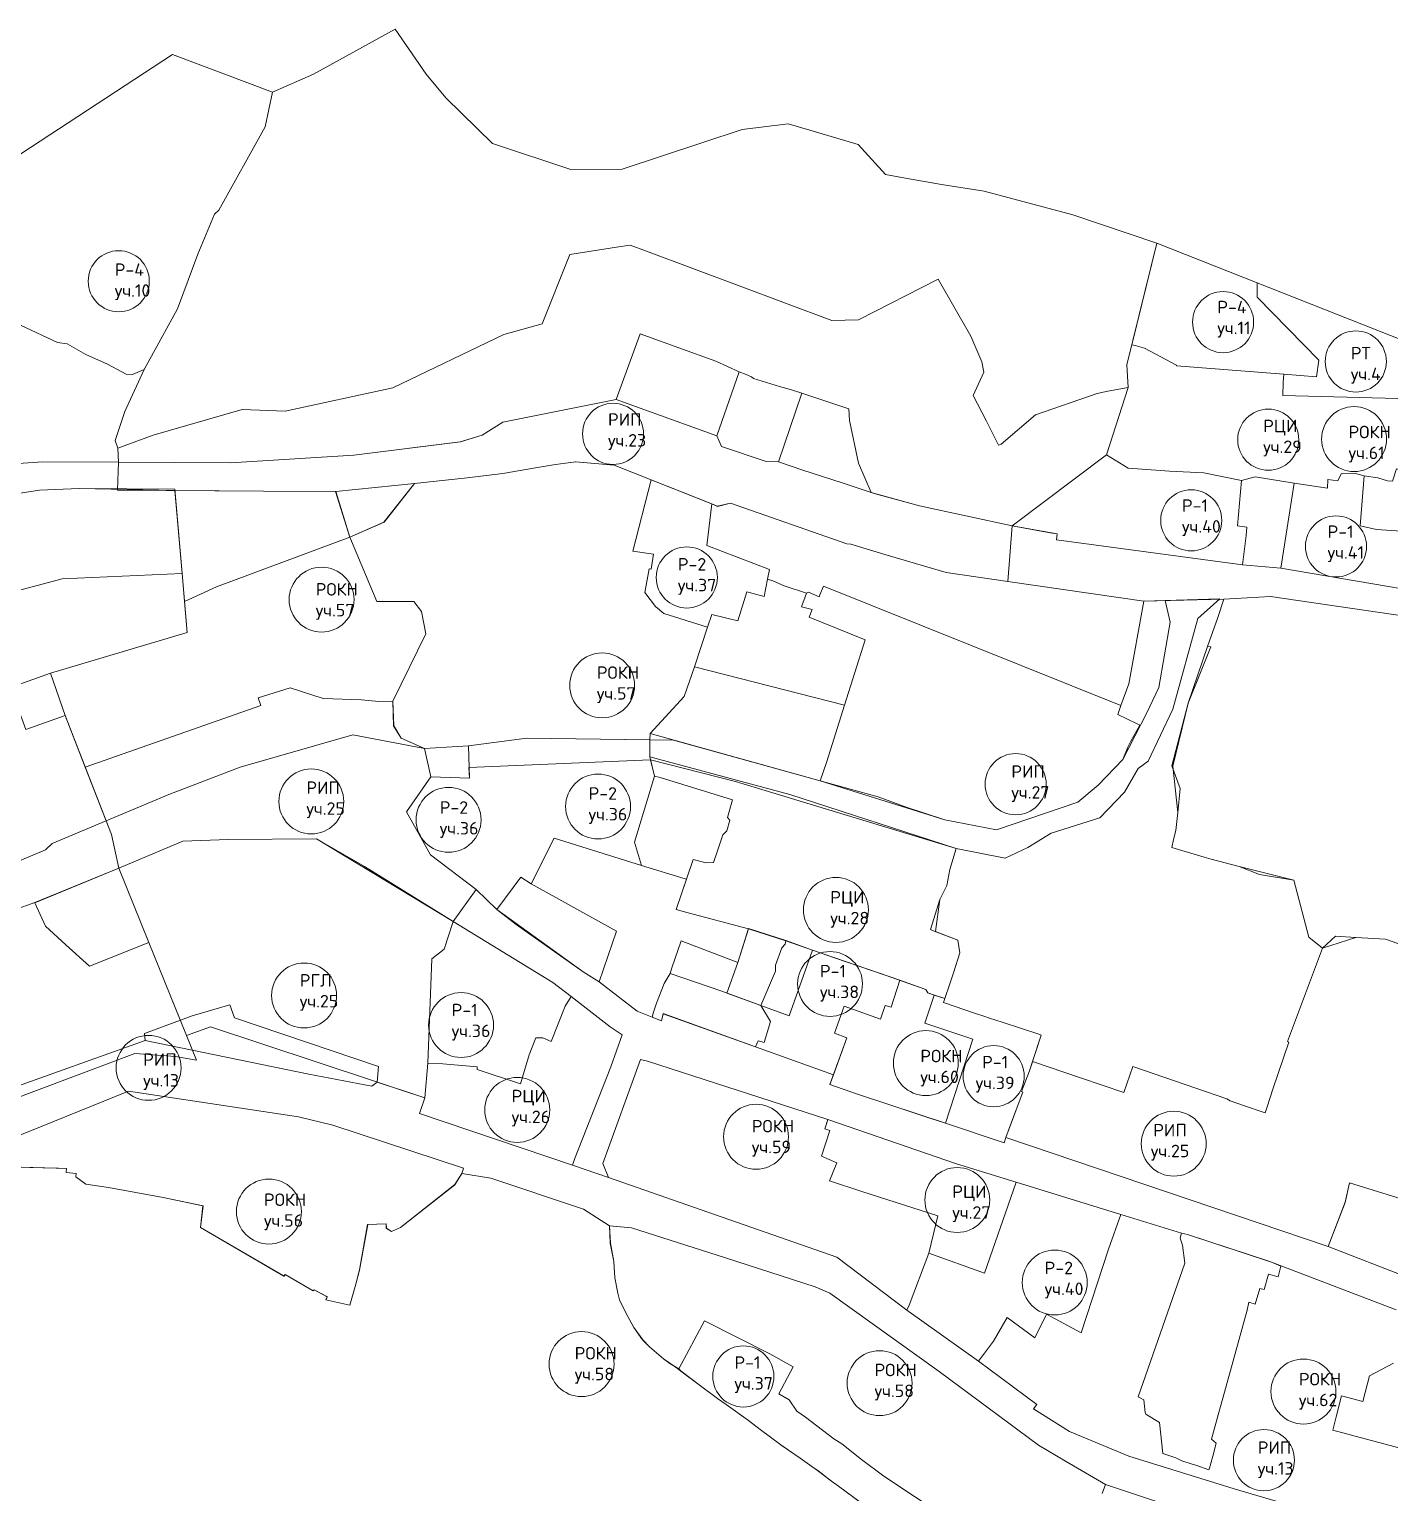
# Model space of a CAD drawing. Extents: x 1391407 to 1399948, y 354865 to 361044.
# Drawn here: x 1396569 to 1397282, y 359504 to 360270 of the extents above; entities that cross this region are included whole.
import ezdxf

# ---------------------------------------------------------------- set-up
doc = ezdxf.new("R2010")
doc.units = 0
doc.header["$MEASUREMENT"] = 0
doc.layers.add('Контура исторический центр для сайта', color=7, linetype='Continuous')
doc.styles.get("Standard").update_dxf_attribs({"font": 'simplex.shx'})

msp = doc.modelspace()

# ---------------------------------------------------------------- linework, layer by layer
at = {"layer": 'Контура исторический центр для сайта', "color": 55, "lineweight": 20, "true_color": 0xa5a552}
for points in [[(1397144.74, 360082.6), (1397143.97, 360094.35), (1397159.77, 360158.09), (1397115.84, 360172.95), (1397069.31, 360185.29), (1397047.06, 360188.91), (1397028.2, 360192.18), (1397017.71, 360194.1), (1397003.39, 360209.85), (1396978.05, 360217.36), (1396966.66, 360220.62), (1396942.57, 360217.68), (1396879.71, 360196.94), (1396852.91, 360196.74), (1396811.72, 360210.27), (1396787.4, 360234.16), (1396777.11, 360246.68), (1396760.78, 360270.13), (1396718.01, 360246.59), (1396696.61, 360237.22), (1396692.65, 360219.02), (1396668.51, 360175.37), (1396666.11, 360173.37), (1396657.41, 360152.28), (1396646.72, 360123.79), (1396629.35, 360092.03), (1396619.3, 360070.01), (1396614.15, 360054.76), (1396615.57, 360050.84), (1396633.97, 360057.51), (1396680.61, 360070.97), (1396703.2, 360070.21), (1396759.61, 360082.41), (1396817.71, 360110.29), (1396837.74, 360115.9), (1396852.3, 360152.11), (1396876.74, 360156.04), (1396883.93, 360156.99), (1396892.42, 360153.98), (1396989.57, 360117.56), (1397003.53, 360118.04), (1397045.29, 360139.27), (1397062.37, 360109.38), (1397068.1, 360096.04), (1397069.17, 360090.5), (1397063.59, 360078.36), (1397070.48, 360064.99), (1397076.88, 360052.33), (1397078.26, 360052.89), (1397096.2, 360068.18), (1397128.46, 360079.34), (1397134.03, 360080.58), (1397144.74, 360082.6)], [(1397083.99, 360010.17), (1397133.41, 360047.35), (1397144.74, 360082.6), (1397134.03, 360080.58), (1397128.46, 360079.34), (1397096.2, 360068.18), (1397078.26, 360052.89), (1397076.88, 360052.33), (1397070.48, 360064.99), (1397063.59, 360078.36), (1397069.17, 360090.5), (1397068.1, 360096.04), (1397062.37, 360109.38), (1397045.29, 360139.27), (1397003.53, 360118.04), (1396989.57, 360117.56), (1396892.42, 360153.98), (1396883.93, 360156.99), (1396876.74, 360156.04), (1396852.3, 360152.11), (1396837.74, 360115.9), (1396817.71, 360110.29), (1396759.61, 360082.41), (1396703.2, 360070.21), (1396680.61, 360070.97), (1396633.97, 360057.51), (1396615.57, 360050.84), (1396615.96, 360043.38), (1396674.62, 360043.14), (1396739.22, 360047.07), (1396794.81, 360054.13), (1396806.43, 360057.56), (1396817.18, 360064.4), (1396876.55, 360076.17), (1396889.06, 360110.7), (1396909.39, 360103.23), (1396928.78, 360096.37), (1396941.06, 360090.73), (1396944.63, 360089.4), (1396947.44, 360088.05), (1396948.56, 360087.26), (1396962.19, 360083.11), (1396968.35, 360081.24), (1396973.76, 360079.52), (1396998.36, 360071.43), (1396998.83, 360065.33), (1397003.58, 360042.84), (1397010.22, 360027.61), (1397013.65, 360026.5), (1397035.54, 360020.5), (1397083.99, 360010.17)], [(1396929.25, 360057.3), (1396941.06, 360090.73), (1396928.78, 360096.37), (1396909.39, 360103.23), (1396889.06, 360110.7), (1396876.55, 360076.17), (1396929.25, 360057.3)], [(1397010.22, 360027.61), (1397003.58, 360042.84), (1396998.83, 360065.33), (1396998.36, 360071.43), (1396973.76, 360079.52), (1396961.6, 360043.68), (1396974.41, 360039.21), (1396994.89, 360032.57), (1397010.22, 360027.61)], [(1396501.11, 359946.37), (1396493, 359974.85), (1396483.69, 360005.58), (1396505.54, 360013.08), (1396533.21, 360021.36), (1396552.84, 360025.48), (1396574.54, 360028.7), (1396595.21, 360029.63), (1396645.38, 360029.27), (1396649.26, 359985.14), (1396586.39, 359982.41), (1396555.67, 359974.16), (1396528.89, 359957.55), (1396506.03, 359949.42), (1396501.11, 359946.37)], [(1396649.26, 359985.14), (1396650.52, 359970.43), (1396667.28, 359978.18), (1396737.05, 360004.21), (1396729.7, 360028.13), (1396691.84, 360028.21), (1396645.44, 360028.59), (1396649.26, 359985.14)], [(1397081.67, 359981.01), (1397152.95, 359970.72), (1397145.09, 359927.35), (1397140.97, 359915.94), (1396985.18, 359978.54), (1396983.28, 359973.92), (1396982.9, 359972.98), (1396977.33, 359975.32), (1396976.31, 359974.93), (1396964.65, 359978.63), (1396958.64, 359981.22), (1396955.9, 359982.24), (1396956.84, 359987.18), (1396923.99, 359999.86), (1396926.7, 360021.59), (1396927.91, 360021.1), (1396929.69, 360020.31), (1396936.45, 360021.9), (1396997.46, 360000.61), (1396999.46, 360000.51), (1397017.34, 359995.06), (1397049.49, 359985.69), (1397081.67, 359981.01)], [(1396690.49, 359915.94), (1396688.97, 359920), (1396705.83, 359925.22), (1396723.04, 359919.62), (1396743.12, 359918.94), (1396752.25, 359918.19), (1396759.67, 359918.31), (1396776.85, 359953.62), (1396774.68, 359965.29), (1396770.67, 359970.44), (1396751.18, 359970.41), (1396737.05, 360004.21), (1396667.28, 359978.18), (1396650.52, 359970.43), (1396651.9, 359954.33), (1396580.33, 359932.91), (1396587.92, 359910.71), (1396598.49, 359883.69), (1396690.49, 359915.94)], [(1396917.64, 359936.24), (1396996.1, 359916.13), (1397006.92, 359950.36), (1396977.74, 359962.27), (1396979.25, 359966.25), (1396973.72, 359967.76), (1396976.31, 359974.93), (1396964.65, 359978.63), (1396958.64, 359981.22), (1396955.9, 359982.24), (1396954.17, 359973.08), (1396945.02, 359975.59), (1396940.29, 359960.3), (1396926.69, 359963.69), (1396924.48, 359957.01), (1396917.64, 359936.24)], [(1397150.79, 359905.8), (1397149.47, 359906.48), (1397139.28, 359911.29), (1397140.97, 359915.94), (1396985.18, 359978.54), (1396983.28, 359973.92), (1396982.9, 359972.98), (1396977.33, 359975.32), (1396976.31, 359974.93), (1396973.72, 359967.76), (1396979.25, 359966.25), (1396977.74, 359962.27), (1397006.92, 359950.36), (1396996.1, 359916.13), (1396986.87, 359886.73), (1396983.49, 359876.55), (1397013.76, 359868.12), (1397028.39, 359862.85), (1397048.81, 359856.23), (1397075.76, 359850.86), (1397118.45, 359865.42), (1397129.11, 359874.35), (1397141.94, 359887.73), (1397144.57, 359894.18), (1397146.21, 359897.26), (1397150.79, 359905.8)], [(1397303.89, 359785.17), (1397279.56, 359793.65), (1397263.98, 359794.5), (1397246.53, 359788.95), (1397239.32, 359794.78), (1397231.57, 359824.55), (1397202.86, 359831.74), (1397188.19, 359835.61), (1397184.56, 359836.53), (1397167.61, 359841.61), (1397168.54, 359845.8), (1397169.79, 359850.54), (1397170.76, 359860.01), (1397168.13, 359884.26), (1397176.19, 359917.18), (1397186.23, 359946.99), (1397191.65, 359962.15), (1397194.81, 359971.74)], [(1397194.81, 359971.74), (1397219.34, 359973.17), (1397289.73, 359962.74)], [(1396567.3, 359903.4), (1396559.3, 359925.45), (1396580.33, 359932.91), (1396587.92, 359910.71), (1396567.3, 359903.4)], [(1396983.49, 359876.55), (1396986.87, 359886.73), (1396996.1, 359916.13), (1396917.64, 359936.24), (1396912.15, 359920.7), (1396894.36, 359901.36), (1396983.49, 359876.55)], [(1397048.79, 359762.55), (1397042.32, 359764.69), (1397041.44, 359765.04), (1397039.86, 359765.58), (1397038.78, 359767.36), (1397017.39, 359774.85), (1396990.89, 359783.88), (1396965.44, 359792.87), (1396945.82, 359799.16), (1396914.34, 359807.45), (1396907.98, 359809.12), (1396916.87, 359835.33), (1396923.73, 359833.69), (1396927.63, 359833.79), (1396929.61, 359839.89), (1396930.67, 359843.12), (1396932.36, 359848.23), (1396934.51, 359850.33), (1396936.15, 359855.89), (1396934.9, 359857.45), (1396937.57, 359866.69), (1396899.54, 359878.26), (1396896.57, 359879.01), (1396894.16, 359889.19), (1396967.6, 359869.33), (1397054.62, 359841.12), (1397051.32, 359830.07), (1397049.84, 359821.85), (1397046.11, 359814.49), (1397043.84, 359797.59), (1397055.58, 359793.17), (1397056.58, 359786.54), (1397053.26, 359776.06), (1397051.39, 359770.2), (1397048.79, 359762.55)], [(1396896.57, 359879), (1396899.54, 359878.26), (1396937.58, 359866.69), (1396934.9, 359857.45), (1396936.15, 359855.89), (1396934.51, 359850.33), (1396932.36, 359848.23), (1396930.67, 359843.12), (1396929.62, 359839.88), (1396927.63, 359833.79), (1396923.73, 359833.69), (1396916.87, 359835.33), (1396913.36, 359825), (1396912.68, 359825.2), (1396889.78, 359832.31), (1396886.09, 359844.45), (1396896.57, 359879)], [(1396776.39, 359710.59), (1396777.88, 359728.65), (1396780.05, 359783.41), (1396786.41, 359788.4), (1396791.26, 359802.98), (1396764.48, 359819.55), (1396744.79, 359831.74), (1396719.68, 359846.21), (1396673.35, 359845.92), (1396649.52, 359845.06), (1396616.15, 359830.81), (1396631.85, 359791.98), (1396651.6, 359743.15), (1396664.15, 359747.82), (1396776.39, 359710.59)], [(1396600.69, 359779.58), (1396588.29, 359790.67), (1396577.71, 359800.52), (1396572.14, 359812.76), (1396616.15, 359830.81), (1396631.85, 359791.99), (1396600.69, 359779.58)], [(1396826.72, 359826.11), (1396832.05, 359822.71), (1396876.8, 359797.93), (1396867.7, 359771.29), (1396859.27, 359776.63), (1396824.19, 359801.34), (1396814.01, 359809.12), (1396826.72, 359826.11)], [(1396910.66, 359792.75), (1396940.3, 359781.36), (1396945.82, 359799.16), (1396965.44, 359792.87), (1396965.02, 359791.01), (1396963.38, 359789.06), (1396959.98, 359780.06), (1396959.98, 359776.91), (1396952.41, 359758.99), (1396931.93, 359766.38), (1396904.89, 359775.73), (1396905.7, 359778.6), (1396910.66, 359792.75)], [(1397303.89, 359785.17), (1397279.56, 359793.63), (1397263.98, 359794.5), (1397253.43, 359795.21), (1397246.53, 359788.95), (1397228.22, 359740.04), (1397228.87, 359739.8), (1397220.55, 359715.12), (1397219.09, 359710.77), (1397217.44, 359705.28), (1397216.59, 359702.78), (1397205.25, 359706.63), (1397198.1, 359709.07), (1397196.41, 359710.14), (1397190.79, 359711.94), (1397147.13, 359727.07), (1397142.42, 359713.33), (1397119.87, 359721.05), (1397094.65, 359729.68)], [(1396904.89, 359775.73), (1396931.93, 359766.38), (1396952.41, 359758.99), (1396957.36, 359750.55), (1396954.01, 359739.47), (1396951, 359740.44), (1396949.6, 359737.3), (1396901.12, 359754.65), (1396900.35, 359750.93), (1396895.49, 359752.79), (1396896.2, 359755.44), (1396897.74, 359760.15), (1396901.64, 359770.37), (1396904.89, 359775.73)], [(1397094.65, 359729.68), (1397093.07, 359724.72), (1397088.9, 359713.81), (1397089.63, 359713.53), (1397083.16, 359696.48), (1397080.59, 359689.85), (1397249.46, 359632.68), (1397254.19, 359644.95), (1397258.39, 359655.85), (1397260.7, 359666.03), (1397300.15, 359653.92)]]:
    msp.add_lwpolyline(points, dxfattribs=at)
at = {"layer": 'Контура исторический центр для сайта', "color": 234, "lineweight": 20, "true_color": 0xa50052}
for points in [[(1396509.59, 360172.83), (1396515.33, 360162.17), (1396519.24, 360153.86), (1396537.41, 360118.69), (1396564.55, 360115.21), (1396583.86, 360106.17), (1396589.09, 360105.44), (1396598.73, 360099.86), (1396610.1, 360094.72), (1396620, 360089.44), (1396623.26, 360089.39), (1396629.35, 360092.03), (1396646.72, 360123.79), (1396657.41, 360152.28), (1396666.11, 360173.37), (1396668.51, 360175.37), (1396692.65, 360219.02), (1396696.61, 360237.22), (1396644.13, 360256.94), (1396544.84, 360191.98), (1396509.59, 360172.83)], [(1397146.6, 360104.95), (1397148.37, 360104.52), (1397153.3, 360103.2), (1397170.13, 360094.31), (1397170.13, 360093.9), (1397226.23, 360089.47), (1397243.34, 360088.1), (1397244.62, 360096.83), (1397212.37, 360129.81), (1397212.34, 360137.34), (1397159.77, 360158.09), (1397146.6, 360104.95)], [(1396558.3, 360042.44), (1396576.21, 360043.56), (1396615.96, 360043.38), (1396615.57, 360050.84), (1396614.15, 360054.76), (1396619.3, 360070.01), (1396629.35, 360092.03), (1396623.26, 360089.39), (1396620, 360089.44), (1396610.1, 360094.72), (1396598.73, 360099.86), (1396589.09, 360105.44), (1396583.86, 360106.17), (1396564.55, 360115.21)]]:
    msp.add_lwpolyline(points, dxfattribs=at)
at = {"layer": 'Контура исторический центр для сайта', "color": 8, "lineweight": 20, "true_color": 0x808080}
msp.add_lwpolyline([(1397212.37, 360129.81), (1397244.62, 360096.83), (1397243.34, 360088.1), (1397226.23, 360089.47), (1397226, 360085.08), (1397225.81, 360078.37), (1397306, 360076.33), (1397323.43, 360070.59), (1397345.68, 360062.42), (1397352.95, 360060.02), (1397359.37, 360052.82), (1397362.66, 360046.71), (1397362.72, 360045.72), (1397365.32, 360044.66), (1397377.61, 360040.29), (1397487.59, 359995.65), (1397482.97, 359975.89), (1397570.18, 359993.44), (1397487.72, 360027.77), (1397366.1, 360076.69), (1397212.34, 360137.34), (1397212.37, 360129.81)], dxfattribs=at)
at = {"layer": 'Контура исторический центр для сайта', "color": 140, "lineweight": 20, "true_color": 0x00bfff}
for points in [[(1397306, 360076.33), (1397225.81, 360078.37), (1397226, 360085.08), (1397226.23, 360089.47), (1397170.13, 360093.9), (1397170.13, 360094.31), (1397153.3, 360103.2), (1397148.37, 360104.52), (1397146.6, 360104.95), (1397143.97, 360094.35), (1397144.74, 360082.6), (1397133.41, 360047.35), (1397144.73, 360040.25), (1397166.44, 360038.67), (1397184.34, 360037.87), (1397204.03, 360033.85), (1397211.19, 360035.71), (1397231.78, 360032.48), (1397249.15, 360029.76), (1397249.29, 360034.4), (1397254.59, 360033.73), (1397256.27, 360037.35), (1397263.88, 360037.49), (1397268.38, 360036.26), (1397275.6, 360035.3), (1397280.53, 360033.65), (1397283.21, 360033.54)], [(1396894.89, 360034.23), (1396885.37, 359996.88), (1396896.21, 359995.19), (1396894.92, 359987.33), (1396893.84, 359987.53), (1396891.52, 359975.25), (1396897.11, 359967.8), (1396901.59, 359964.25), (1396924.48, 359957.01), (1396926.69, 359963.7), (1396940.29, 359960.31), (1396945.02, 359975.6), (1396954.17, 359973.09), (1396955.9, 359982.24), (1396956.84, 359987.19), (1396923.99, 359999.87), (1396926.7, 360021.59), (1396894.89, 360034.23)], [(1396814.01, 359809.13), (1396826.72, 359826.12), (1396832.05, 359822.72), (1396844.16, 359846.51), (1396889.78, 359832.32), (1396886.09, 359844.46), (1396896.57, 359879.01), (1396894.54, 359887.6), (1396799.48, 359883.57), (1396799.72, 359877.93), (1396779.57, 359878.66), (1396766.69, 359860.38), (1396779.24, 359837.78), (1396803.32, 359819.6), (1396814.01, 359809.13)], [(1397066.43, 359572.67), (1397074.14, 359583.12), (1397081.42, 359595.53), (1397095.95, 359584.85), (1397101.93, 359597.28), (1397120.14, 359587.59), (1397134.42, 359631.36), (1397140.95, 359649.51), (1397086.11, 359666.45), (1397069.57, 359618.81), (1397040.26, 359629.2), (1397029.99, 359602.01), (1397028.77, 359599.46), (1397066.43, 359572.67)], [(1397283.7, 359571.67), (1397271.15, 359564.96), (1397267.68, 359551.62), (1397256.42, 359554.59), (1397253.74, 359543.6), (1397251.95, 359536.47), (1397347.79, 359510.88), (1397344.82, 359499.57)]]:
    msp.add_lwpolyline(points, dxfattribs=at)
at = {"layer": 'Контура исторический центр для сайта', "color": 7, "lineweight": 20}
for points in [[(1397081.67, 359981.01), (1397083.99, 360010.17), (1397035.54, 360020.5), (1397013.65, 360026.5), (1397010.22, 360027.61), (1396994.89, 360032.57), (1396974.41, 360039.21), (1396961.6, 360043.68), (1396973.76, 360079.52), (1396968.35, 360081.24), (1396962.19, 360083.11), (1396948.56, 360087.26), (1396947.44, 360088.05), (1396944.63, 360089.4), (1396941.06, 360090.73), (1396929.25, 360057.3), (1396876.55, 360076.17), (1396817.18, 360064.4), (1396806.43, 360057.56), (1396795, 360054.16), (1396739.22, 360047.07), (1396674.62, 360043.14), (1396615.96, 360043.38), (1396615.29, 360028.84), (1396691.84, 360028.22), (1396729.7, 360028.14), (1396770.97, 360032.29), (1396798.59, 360035.21), (1396817.15, 360037.52), (1396834.35, 360040.51), (1396844.73, 360042.19), (1396855.26, 360043.61), (1396875.49, 360041.95), (1396927.91, 360021.1), (1396929.69, 360020.32), (1396936.45, 360021.91), (1396997.46, 360000.62), (1396999.46, 360000.52), (1397017.34, 359995.07), (1397049.49, 359985.7), (1397081.67, 359981.01)], [(1397081.67, 359981.01), (1397083.99, 360010.17), (1397035.54, 360020.5), (1397013.65, 360026.5), (1397010.22, 360027.61), (1396994.89, 360032.57), (1396974.41, 360039.21), (1396961.6, 360043.68), (1396973.76, 360079.52), (1396968.35, 360081.24), (1396962.19, 360083.11), (1396948.56, 360087.26), (1396947.44, 360088.05), (1396944.63, 360089.4), (1396941.06, 360090.73), (1396929.25, 360057.3), (1396876.55, 360076.17), (1396817.18, 360064.4), (1396806.43, 360057.56), (1396795, 360054.16), (1396739.22, 360047.07), (1396674.62, 360043.14), (1396615.96, 360043.38), (1396615.29, 360028.84), (1396691.84, 360028.22), (1396729.7, 360028.14), (1396770.97, 360032.29), (1396798.59, 360035.21), (1396817.15, 360037.52), (1396834.35, 360040.51), (1396844.73, 360042.19), (1396855.26, 360043.61), (1396875.49, 360041.95), (1396927.91, 360021.1), (1396929.69, 360020.32), (1396936.45, 360021.91), (1396997.46, 360000.62), (1396999.46, 360000.52), (1397017.34, 359995.07), (1397049.49, 359985.7), (1397081.67, 359981.01)], [(1396555.67, 359974.16), (1396586.39, 359982.41), (1396649.26, 359985.14), (1396651.9, 359954.33), (1396580.33, 359932.91), (1396559.3, 359925.45)], [(1397147.13, 359727.07), (1397142.42, 359713.33), (1397119.87, 359721.05), (1397094.65, 359729.68), (1397099.19, 359743.34), (1397097.89, 359743.86), (1397078.68, 359750.27), (1397072.09, 359752.3), (1397069.17, 359753.29), (1397064.83, 359754.7), (1397048.07, 359760.44), (1397048.79, 359762.55), (1397051.39, 359770.2), (1397053.26, 359776.06), (1397056.58, 359786.54), (1397055.58, 359793.17), (1397042.35, 359798.27), (1397041.2, 359798.64), (1397046.11, 359814.49), (1397049.84, 359821.85), (1397051.32, 359830.07), (1397054.62, 359841.12), (1396967.6, 359869.33), (1396894.16, 359889.19), (1396894.26, 359898.12), (1396894.31, 359901.35), (1396983.49, 359876.55), (1397013.76, 359868.12), (1397028.39, 359862.85), (1397048.81, 359856.23), (1397075.76, 359850.86), (1397118.45, 359865.42), (1397129.11, 359874.35), (1397141.94, 359887.73), (1397144.57, 359894.18), (1397146.21, 359897.26), (1397150.79, 359905.8), (1397149.47, 359906.48), (1397139.28, 359911.29), (1397140.97, 359915.94), (1397145.09, 359927.35), (1397152.95, 359970.72), (1397194.81, 359971.74), (1397191.65, 359962.15), (1397186.23, 359946.99), (1397188.05, 359946.73), (1397176.19, 359917.18), (1397167.57, 359884.42), (1397172.06, 359872.51), (1397170.77, 359860.01), (1397169.79, 359850.54), (1397168.54, 359845.8), (1397167.61, 359841.61), (1397184.56, 359836.53), (1397188.19, 359835.61), (1397202.86, 359831.74), (1397213.46, 359827.56), (1397231.57, 359824.55), (1397239.32, 359794.78), (1397246.53, 359788.95), (1397228.22, 359740.04), (1397228.87, 359739.8), (1397220.55, 359715.12), (1397219.09, 359710.77), (1397217.44, 359705.28), (1397216.59, 359702.78), (1397205.25, 359706.63), (1397198.1, 359709.06), (1397196.41, 359710.14), (1397190.79, 359711.94), (1397147.13, 359727.07)], [(1396598.49, 359883.69), (1396690.49, 359915.94), (1396688.97, 359920), (1396705.83, 359925.22), (1396723.04, 359919.62), (1396743.12, 359918.94), (1396752.25, 359918.19), (1396759.67, 359918.31), (1396759.99, 359905.33), (1396764.01, 359898.95), (1396776.26, 359893.55), (1396799.19, 359894.94), (1396799.72, 359877.93), (1396779.57, 359878.65), (1396766.69, 359860.38), (1396779.24, 359837.78), (1396803.32, 359819.6), (1396791.26, 359802.98), (1396764.48, 359819.55), (1396744.79, 359831.74), (1396719.68, 359846.21), (1396673.35, 359845.92), (1396649.52, 359845.06), (1396616.15, 359830.81), (1396612.26, 359848.48), (1396598.49, 359883.69)], [(1396598.49, 359883.69), (1396690.49, 359915.94), (1396688.97, 359920), (1396705.83, 359925.22), (1396723.04, 359919.62), (1396743.12, 359918.94), (1396752.25, 359918.19), (1396759.67, 359918.31), (1396759.99, 359905.33), (1396764.01, 359898.95), (1396776.26, 359893.55), (1396799.19, 359894.94), (1396799.72, 359877.93), (1396779.57, 359878.65), (1396766.69, 359860.38), (1396779.24, 359837.78), (1396803.32, 359819.6), (1396791.26, 359802.98), (1396764.48, 359819.55), (1396744.79, 359831.74), (1396719.68, 359846.21), (1396673.35, 359845.92), (1396649.52, 359845.06), (1396616.15, 359830.81), (1396612.26, 359848.48), (1396598.49, 359883.69)], [(1396567.3, 359903.4), (1396587.92, 359910.71), (1396612.27, 359848.5), (1396616.15, 359830.81), (1396572.14, 359812.76), (1396577.71, 359800.52), (1396588.29, 359790.67), (1396600.69, 359779.58), (1396631.85, 359791.99), (1396656.81, 359730.25), (1396645.72, 359732.21), (1396624.46, 359733.79), (1396558.03, 359708.91)], [(1396844.16, 359846.5), (1396889.78, 359832.31), (1396912.68, 359825.2), (1396913.36, 359825), (1396907.98, 359809.12), (1396914.34, 359807.45), (1396945.82, 359799.16), (1396940.3, 359781.36), (1396910.66, 359792.75), (1396905.7, 359778.6), (1396904.89, 359775.73), (1396901.64, 359770.37), (1396897.74, 359760.15), (1396896.2, 359755.44), (1396895.49, 359752.79), (1396887.55, 359755.96), (1396867.7, 359771.29), (1396876.8, 359797.93), (1396832.05, 359822.71), (1396844.16, 359846.5)], [(1397050.72, 359464.67), (1396992.96, 359507.23), (1396989.41, 359509.84), (1396982.1, 359515.47), (1396979.08, 359517.58), (1396972.97, 359521.83), (1396966.81, 359526.14), (1396963.77, 359528.25), (1396962.82, 359528.93), (1396952, 359536.93), (1396945.93, 359541.57), (1396934.19, 359549.97), (1396929.66, 359553.21), (1396920.09, 359560.36), (1396910.52, 359567.5), (1396908.66, 359568.8), (1396904.74, 359571.55), (1396901.43, 359573.86), (1396893.97, 359580.21), (1396890.45, 359583.9), (1396885.81, 359590.33), (1396881.62, 359597.92), (1396878.34, 359604.87), (1396877.5, 359608.28), (1396875.82, 359616.3), (1396875.36, 359624.87), (1396873.51, 359634.5), (1396873.01, 359643.53), (1396859.51, 359652.33), (1396810.95, 359668.53), (1396795.7, 359670.95), (1396792.12, 359665.11), (1396763.58, 359642.61), (1396758.88, 359640.56), (1396756.17, 359642.33), (1396756.09, 359644.57), (1396746.39, 359644.19), (1396742.16, 359620.43), (1396740.13, 359613), (1396737.08, 359602.02), (1396724.43, 359604.73), (1396725.28, 359606.41), (1396718.33, 359610.09), (1396717.87, 359609.46), (1396703.17, 359618.05), (1396702.57, 359617.27), (1396658.78, 359642.73), (1396660.14, 359654.06), (1396639.38, 359658.36), (1396610.65, 359663.6), (1396598.73, 359665.34), (1396593.61, 359669.18), (1396593.73, 359670.89), (1396588.41, 359671.46), (1396588.68, 359673.61), (1396584.54, 359673.74), (1396583.2, 359673.78), (1396565.34, 359674.32)], [(1397050.72, 359464.67), (1396992.96, 359507.23), (1396989.41, 359509.84), (1396982.1, 359515.47), (1396979.08, 359517.58), (1396972.97, 359521.83), (1396966.81, 359526.14), (1396963.77, 359528.25), (1396962.82, 359528.93), (1396952, 359536.93), (1396945.93, 359541.57), (1396934.19, 359549.97), (1396929.66, 359553.21), (1396920.09, 359560.36), (1396910.52, 359567.5), (1396908.66, 359568.8), (1396904.74, 359571.55), (1396901.43, 359573.86), (1396893.97, 359580.21), (1396890.45, 359583.9), (1396885.81, 359590.33), (1396881.62, 359597.92), (1396878.34, 359604.87), (1396877.5, 359608.28), (1396875.82, 359616.3), (1396875.36, 359624.87), (1396873.51, 359634.5), (1396873.01, 359643.53), (1396859.51, 359652.33), (1396810.95, 359668.53), (1396795.7, 359670.95), (1396792.12, 359665.11), (1396763.58, 359642.61), (1396758.88, 359640.56), (1396756.17, 359642.33), (1396756.09, 359644.57), (1396746.39, 359644.19), (1396742.16, 359620.43), (1396740.13, 359613), (1396737.08, 359602.02), (1396724.43, 359604.73), (1396725.28, 359606.41), (1396718.33, 359610.09), (1396717.87, 359609.46), (1396703.17, 359618.05), (1396702.57, 359617.27), (1396658.78, 359642.73), (1396660.14, 359654.06), (1396639.38, 359658.36), (1396610.65, 359663.6), (1396598.73, 359665.34), (1396593.61, 359669.18), (1396593.73, 359670.89), (1396588.41, 359671.46), (1396588.68, 359673.61), (1396584.54, 359673.74), (1396583.2, 359673.78), (1396565.34, 359674.32)], [(1397172.75, 359639.67), (1397175.88, 359638.95), (1397219.88, 359624.54), (1397224.76, 359622.41), (1397223.33, 359616.78), (1397218.2, 359618.22), (1397215.91, 359610.14), (1397213.71, 359610.69), (1397211.36, 359602.59), (1397208.03, 359603.51), (1397207.02, 359599.34), (1397197.5, 359564.65), (1397193.51, 359550.21), (1397191.95, 359544.61), (1397188.48, 359531.81), (1397190.76, 359529.72), (1397189.03, 359523), (1397187.27, 359516.64), (1397187.04, 359515.86), (1397180.26, 359518.21), (1397178.33, 359518.75), (1397172.86, 359520.47), (1397169.67, 359522.02), (1397162.86, 359524.37), (1397161.12, 359540.55), (1397154.59, 359544.52), (1397154.02, 359544.88), (1397153.59, 359545.84), (1397152.96, 359552.39), (1397149.93, 359553.98), (1397174.47, 359623.99), (1397173.19, 359633.38), (1397172.01, 359637.12), (1397172.36, 359638.6), (1397172.75, 359639.67)], [(1397188.39, 359489.59), (1397132.8, 359508.18), (1397132.31, 359506.76), (1397131.13, 359503.36)], [(1397188.39, 359489.59), (1397132.8, 359508.18), (1397132.31, 359506.76), (1397131.13, 359503.36)]]:
    msp.add_lwpolyline(points, dxfattribs=at)
at = {"layer": 'Контура исторический центр для сайта', "color": 37, "lineweight": 20, "true_color": 0x7f5f3f}
for points in [[(1397343.57, 359967.77), (1397224.75, 359987.98), (1397204.59, 359989.66), (1397107.29, 360002.69), (1397107.65, 360005.85), (1397083.99, 360010.17), (1397035.54, 360020.5), (1397010.22, 360027.61), (1396994.89, 360032.57), (1396974.41, 360039.21), (1396961.6, 360043.68), (1396955.06, 360043.78), (1396931.74, 360051.69), (1396929.25, 360057.3), (1396876.55, 360076.17), (1396817.18, 360064.4), (1396806.43, 360057.56), (1396795, 360054.16), (1396739.22, 360047.07), (1396674.62, 360043.14), (1396615.96, 360043.38), (1396576.21, 360043.56), (1396558.3, 360042.44)], [(1396552.84, 360025.48), (1396574.54, 360028.7), (1396595.21, 360029.63), (1396645.44, 360028.59), (1396691.84, 360028.22), (1396729.62, 360028.14), (1396737.05, 360004.22), (1396755.05, 360012.07), (1396770.96, 360032.29), (1396798.59, 360035.21), (1396817.15, 360037.52), (1396834.35, 360040.51), (1396844.73, 360042.19), (1396855.26, 360043.61), (1396875.49, 360041.95), (1396894.89, 360034.23), (1396926.7, 360021.59), (1396927.91, 360021.1), (1396929.69, 360020.32), (1396936.45, 360021.91), (1396997.46, 360000.62), (1396999.46, 360000.52), (1397017.34, 359995.07), (1397049.49, 359985.7), (1397081.67, 359981.01), (1397152.95, 359970.72), (1397164.06, 359970.99), (1397194.81, 359971.74), (1397219.34, 359973.18), (1397289.73, 359962.74)], [(1396779.57, 359878.66), (1396799.72, 359877.93), (1396799.48, 359883.57), (1396894.54, 359887.6), (1396939, 359876.2), (1397054.62, 359841.13), (1397080.38, 359836.01), (1397092.14, 359841.75), (1397104.35, 359849.22), (1397129.96, 359857.19), (1397142.83, 359870.72), (1397150, 359883.07), (1397155.15, 359886.91), (1397168.11, 359914.14), (1397181.3, 359961.57), (1397192.74, 359971.88), (1397164.06, 359970.99), (1397166.72, 359959.73), (1397160.8, 359925.44), (1397154.45, 359912.1), (1397141.94, 359887.74), (1397129.11, 359874.36), (1397118.45, 359865.42), (1397075.76, 359850.86), (1397048.81, 359856.23), (1396983.49, 359876.55), (1396906.59, 359897.94), (1396894.03, 359898.12), (1396829.72, 359898.86), (1396799.19, 359894.94), (1396776.26, 359893.55), (1396779.57, 359878.66)], [(1397290.91, 359616.68), (1397249.46, 359632.69), (1397080.59, 359689.86), (1397079.74, 359687.08), (1397049, 359697.25), (1397019.32, 359707.06), (1397002.99, 359712.45), (1396988.57, 359717.54), (1396990.39, 359722.58), (1396949.6, 359737.31), (1396901.12, 359754.66), (1396900.35, 359750.94), (1396895.49, 359752.8), (1396887.55, 359755.97), (1396867.7, 359771.3), (1396859.27, 359776.64), (1396814.01, 359809.13), (1396803.32, 359819.6), (1396779.24, 359837.78), (1396766.69, 359860.38), (1396779.57, 359878.66), (1396776.26, 359893.55), (1396738.63, 359900.67), (1396679.58, 359883.76), (1396642.28, 359869.45), (1396581.14, 359843.77), (1396577.71, 359840.47), (1396542.82, 359825.75)], [(1396561.38, 359808.96), (1396572.11, 359812.81), (1396616.15, 359830.81), (1396649.52, 359845.06), (1396673.35, 359845.93), (1396719.68, 359846.22), (1396791.26, 359802.97), (1396843.47, 359770.93), (1396852.93, 359763.66), (1396873.48, 359747.76), (1396879.64, 359743.61), (1396873.79, 359726.84), (1396854.75, 359678.45), (1396853.74, 359675.37), (1396872.48, 359668.88), (1396869.6, 359676.17), (1396889.34, 359730.68), (1396893.07, 359729.84), (1396987.51, 359699.21), (1397054.89, 359676.09), (1397086.11, 359666.45), (1397140.95, 359649.51), (1397172.76, 359639.69), (1397175.91, 359638.97), (1397218.4, 359625.1), (1397285.2, 359599.64)], [(1397408.96, 359444.63), (1397200.23, 359505.78), (1397145.18, 359522.99), (1397114.11, 359535.82), (1397095.23, 359547.75), (1397096.97, 359550.02), (1397066.43, 359572.67), (1397028.77, 359599.46), (1396992.08, 359627.23), (1396872.48, 359668.88), (1396853.74, 359675.37), (1396773.54, 359702.42), (1396776.39, 359710.59), (1396751.42, 359718.83), (1396748.65, 359716.68), (1396715.6, 359722.96), (1396629.84, 359740.58), (1396555.63, 359714.04)], [(1396445.53, 359643.32), (1396575.87, 359695.69), (1396621.07, 359714.15), (1396710.26, 359700.67), (1396728.19, 359696.26), (1396796.65, 359673.8), (1396796.24, 359672.54), (1396795.71, 359670.93), (1396810.97, 359668.52), (1396859.53, 359652.32), (1396873.03, 359643.52), (1396884.56, 359642.55), (1396933.92, 359626.85), (1396980.86, 359611.65), (1396988.53, 359608.21), (1397045.75, 359567.25), (1397097.87, 359528.76), (1397111.97, 359520.39), (1397132.82, 359508.17), (1397188.41, 359489.58)]]:
    msp.add_lwpolyline(points, dxfattribs=at)
at = {"layer": 'Контура исторический центр для сайта', "color": 40, "lineweight": 20, "true_color": 0xf8d731}
for points in [[(1397204.59, 359989.66), (1397206.64, 360005.04), (1397206.84, 360009.46), (1397202.01, 360010.12), (1397204.03, 360033.85), (1397184.34, 360037.87), (1397166.44, 360038.67), (1397144.73, 360040.25), (1397133.41, 360047.35), (1397083.99, 360010.17), (1397103.86, 360006.45), (1397107.65, 360005.85), (1397107.29, 360002.69), (1397204.59, 359989.66)], [(1397285.28, 360007.4), (1397274.82, 360008.23), (1397266.34, 360010.02), (1397268.38, 360036.26), (1397263.88, 360037.49), (1397256.27, 360037.35), (1397254.59, 360033.73), (1397249.29, 360034.4), (1397249.15, 360029.76), (1397231.78, 360032.48), (1397224.75, 359987.98), (1397343.57, 359967.77)], [(1396826.43, 359717.88), (1396831.07, 359733.06), (1396834.51, 359742.07), (1396838.16, 359741.93), (1396842.47, 359740.13), (1396849.89, 359758.51), (1396852.93, 359763.66), (1396843.47, 359770.93), (1396791.26, 359802.98), (1396786.41, 359788.4), (1396780.05, 359783.41), (1396777.88, 359728.66), (1396785.79, 359728.33), (1396803.7, 359726.85), (1396803.69, 359725.46), (1396826.43, 359717.88)], [(1396949.6, 359737.31), (1396990.39, 359722.58), (1396997.41, 359742.02), (1396990.88, 359744.38), (1396996.01, 359758.6), (1397015.05, 359751.69), (1397017.55, 359759), (1397020.6, 359758.05), (1397025.08, 359772.16), (1396979.44, 359787.93), (1396967.27, 359753.5), (1396952.41, 359759), (1396957.34, 359750.5), (1396954.01, 359739.48), (1396951, 359740.45), (1396949.6, 359737.31)], [(1397049, 359697.25), (1397079.74, 359687.08), (1397080.59, 359689.86), (1397089.63, 359713.54), (1397088.9, 359713.82), (1397093.07, 359724.73), (1397099.19, 359743.34), (1397097.89, 359743.86), (1397078.68, 359750.28), (1397072.09, 359752.3), (1397069.17, 359753.3), (1397064.83, 359754.71), (1397048.08, 359760.44), (1397048.79, 359762.55), (1397043.19, 359764.4), (1397038.33, 359749.67), (1397063.35, 359741.28), (1397049, 359697.25)], [(1397316.24, 359605.11), (1397316.63, 359606.96), (1397319.97, 359618.59), (1397320.51, 359620.22), (1397321.09, 359621.55), (1397322.1, 359624.48), (1397325.21, 359633.56), (1397326.65, 359638.77), (1397321.86, 359664.51), (1397319.04, 359659.42), (1397312.76, 359659.25), (1397300.15, 359653.93), (1397260.7, 359666.04), (1397258.39, 359655.86), (1397249.46, 359632.69), (1397290.91, 359616.68), (1397292.94, 359613.73), (1397316.24, 359605.11)], [(1397048.97, 359491.2), (1397016.81, 359512.39), (1397005.01, 359521.23), (1396994.71, 359529.32), (1396990.53, 359532.1), (1396975.74, 359543.32), (1396971.15, 359546.5), (1396967.24, 359552.42), (1396961.75, 359555.6), (1396969.31, 359569.7), (1396957.02, 359576.59), (1396922.76, 359593.73), (1396909.35, 359568.7), (1396910.54, 359567.49), (1396920.11, 359560.35), (1396929.68, 359553.2), (1396934.21, 359549.96), (1396945.95, 359541.56), (1396952.02, 359536.92), (1396962.84, 359528.92), (1396963.79, 359528.24), (1396966.83, 359526.13), (1396972.99, 359521.82), (1396979.1, 359517.57), (1396982.12, 359515.46), (1396989.43, 359509.83), (1396992.98, 359507.22), (1397050.74, 359464.66)]]:
    msp.add_lwpolyline(points, dxfattribs=at)
at = {"layer": 'Контура исторический центр для сайта', "color": 14, "lineweight": 20, "true_color": 0xa50000}
for points in [[(1396799.19, 359894.94), (1396829.72, 359898.87), (1396894.28, 359898.12), (1396894.36, 359901.34), (1396912.15, 359920.7), (1396917.64, 359936.25), (1396924.48, 359957.01), (1396901.59, 359964.25), (1396897.11, 359967.8), (1396891.52, 359975.25), (1396893.84, 359987.53), (1396894.92, 359987.33), (1396896.21, 359995.19), (1396885.37, 359996.88), (1396894.89, 360034.23), (1396875.49, 360041.95), (1396855.36, 360043.6), (1396844.73, 360042.19), (1396834.35, 360040.51), (1396817.15, 360037.52), (1396798.59, 360035.21), (1396770.97, 360032.3), (1396754.94, 360012.02), (1396737.05, 360004.22), (1396751.18, 359970.42), (1396770.67, 359970.44), (1396774.68, 359965.29), (1396776.85, 359953.63), (1396759.67, 359918.31), (1396760.05, 359905.34), (1396764.01, 359898.96), (1396776.26, 359893.55), (1396799.19, 359894.94)], [(1397283.21, 360033.54), (1397280.53, 360033.65), (1397275.6, 360035.3), (1397268.38, 360036.26), (1397266.34, 360010.02), (1397274.82, 360008.23), (1397285.28, 360007.4), (1397293.15, 360006.2), (1397295.07, 360006.02), (1397297.42, 360020.87), (1397299.61, 360035.69), (1397285.23, 360039.95), (1397283.21, 360033.54)], [(1397025.08, 359772.16), (1397020.6, 359758.05), (1397017.55, 359759), (1397015.05, 359751.69), (1396996.01, 359758.6), (1396990.88, 359744.38), (1396997.41, 359742.02), (1396988.57, 359717.54), (1397002.99, 359712.45), (1397019.32, 359707.06), (1397040.88, 359699.94), (1397049, 359697.25), (1397063.35, 359741.28), (1397038.33, 359749.67), (1397043.19, 359764.4), (1397039.86, 359765.63), (1397038.78, 359767.37), (1397025.08, 359772.16)], [(1397029.99, 359602.01), (1397040.26, 359629.2), (1397045.02, 359648.79), (1397005.24, 359661.46), (1396988.36, 359667.12), (1396992.15, 359676.53), (1396984.13, 359679.96), (1396988.51, 359693.53), (1396985.92, 359694.33), (1396987.51, 359699.21), (1396893.07, 359729.84), (1396889.34, 359730.68), (1396869.6, 359676.17), (1396872.48, 359668.88), (1396992.08, 359627.23), (1397028.77, 359599.46), (1397029.99, 359602.01)], [(1396445.53, 359643.32), (1396575.87, 359695.69), (1396621.07, 359714.15)], [(1396621.07, 359714.15), (1396710.26, 359700.67), (1396728.19, 359696.26), (1396796.65, 359673.8), (1396796.24, 359672.54), (1396795.72, 359670.94), (1396792.14, 359665.1), (1396763.6, 359642.6), (1396758.9, 359640.55), (1396756.19, 359642.32), (1396756.11, 359644.56), (1396746.41, 359644.18), (1396742.16, 359620.42), (1396740.15, 359612.98), (1396737.1, 359602.01), (1396724.45, 359604.72), (1396725.3, 359606.4), (1396718.35, 359610.08), (1396717.89, 359609.45), (1396703.19, 359618.04), (1396702.59, 359617.26), (1396658.8, 359642.72), (1396660.16, 359654.05), (1396639.28, 359658.37), (1396610.67, 359663.59), (1396598.78, 359665.3), (1396593.61, 359669.16), (1396593.75, 359670.88), (1396588.43, 359671.45), (1396588.7, 359673.6), (1396583.22, 359673.77), (1396562.5, 359674.28)], [(1397285.2, 359599.64), (1397218.4, 359625.1), (1397175.91, 359638.97), (1397172.76, 359639.69), (1397140.95, 359649.51), (1397134.42, 359631.36), (1397120.14, 359587.59), (1397120.14, 359587.59), (1397101.93, 359597.28), (1397095.95, 359584.85), (1397081.42, 359595.53), (1397074.14, 359583.12), (1397066.43, 359572.67), (1397096.97, 359550.02), (1397095.23, 359547.75), (1397114.11, 359535.82), (1397145.18, 359522.99), (1397200.23, 359505.78), (1397408.96, 359444.63)], [(1396873.03, 359643.52), (1396884.56, 359642.55), (1396933.92, 359626.85), (1396980.86, 359611.65), (1396988.53, 359608.21), (1397045.75, 359567.25), (1397097.87, 359528.76), (1397111.97, 359520.39), (1397132.82, 359508.17), (1397131.15, 359503.35)], [(1397048.97, 359491.2), (1397016.81, 359512.39), (1397005.01, 359521.23), (1396994.71, 359529.32), (1396990.53, 359532.1), (1396975.74, 359543.32), (1396971.15, 359546.5), (1396967.24, 359552.42), (1396961.75, 359555.6), (1396969.31, 359569.7), (1396957.02, 359576.59), (1396922.76, 359593.73), (1396909.35, 359568.7), (1396904.76, 359571.54), (1396901.45, 359573.85), (1396893.99, 359580.2), (1396890.47, 359583.89), (1396885.83, 359590.32), (1396881.64, 359597.91), (1396878.36, 359604.86), (1396877.52, 359608.27), (1396875.84, 359616.29), (1396875.38, 359624.86), (1396873.53, 359634.49), (1396873.03, 359643.52)], [(1397347.79, 359510.88), (1397251.95, 359536.47), (1397253.74, 359543.6), (1397256.42, 359554.59), (1397267.68, 359551.62), (1397271.15, 359564.96), (1397283.7, 359571.67)]]:
    msp.add_lwpolyline(points, dxfattribs=at)
at = {"layer": 'Контура исторический центр для сайта', "color": 30, "lineweight": 20, "true_color": 0xff7f00}
for points in [[(1397211.19, 360035.71), (1397231.78, 360032.48), (1397224.75, 359987.98), (1397204.59, 359989.66), (1397206.64, 360005.04), (1397206.84, 360009.46), (1397202.01, 360010.12), (1397204.03, 360033.85), (1397211.19, 360035.71)], [(1396945.82, 359799.17), (1396965.44, 359792.88), (1396979.44, 359787.93), (1396967.27, 359753.5), (1396952.41, 359759), (1396934.55, 359765.44), (1396940.3, 359781.37), (1396945.82, 359799.17)], [(1396873.79, 359726.84), (1396879.64, 359743.61), (1396873.48, 359747.76), (1396852.93, 359763.66), (1396849.89, 359758.51), (1396842.47, 359740.13), (1396838.16, 359741.93), (1396834.51, 359742.07), (1396831.07, 359733.06), (1396826.43, 359717.88), (1396803.69, 359725.46), (1396803.7, 359726.85), (1396785.79, 359728.33), (1396777.88, 359728.66), (1396776.39, 359710.59), (1396773.54, 359702.42), (1396853.74, 359675.37), (1396854.75, 359678.45), (1396873.79, 359726.84)], [(1396987.51, 359699.21), (1396986.77, 359696.95), (1396985.92, 359694.34), (1396988.51, 359693.53), (1396984.13, 359679.96), (1396992.2, 359676.51), (1396988.36, 359667.12), (1397005.24, 359661.46), (1397045.02, 359648.79), (1397040.26, 359629.2), (1397069.57, 359618.81), (1397086.11, 359666.45), (1397054.89, 359676.09), (1396987.51, 359699.21)]]:
    msp.add_lwpolyline(points, dxfattribs=at)
at = {"layer": 'Контура исторический центр для сайта', "color": 76, "lineweight": 20, "true_color": 0x3f7f00}
msp.add_lwpolyline([(1396654.42, 359753.46), (1396629.47, 359744.25), (1396629.84, 359740.58), (1396715.6, 359722.96), (1396748.65, 359716.68), (1396751.42, 359718.83), (1396752.17, 359726.91), (1396676.71, 359752.49), (1396674.22, 359759.28), (1396654.42, 359753.46)], dxfattribs=at)
at = {"layer": 'Контура исторический центр для сайта', "color": 234, "lineweight": 0, "true_color": 0xa50052}
for centre in [(1396616.03, 360138.19), (1397194.48, 360116.77)]:
    msp.add_circle(centre, 16, dxfattribs=at)
at = {"layer": 'Контура исторический центр для сайта', "color": 253, "lineweight": 0, "true_color": 0x999999}
msp.add_circle((1397263.99, 360096.17), 16, dxfattribs=at)
at = {"layer": 'Контура исторический центр для сайта', "color": 37, "lineweight": 0, "true_color": 0x7f5f3f}
for centre, radius in [((1396874.95, 360058.26), 16), ((1397085.81, 359874.82), 16), ((1396716.89, 359865.79), 17), ((1396631.66, 359726.27), 17), ((1397168.61, 359686.57), 17), ((1397215.84, 359520.84), 16)]:
    msp.add_circle(centre, radius, dxfattribs=at)
at = {"layer": 'Контура исторический центр для сайта', "color": 30, "lineweight": 0, "true_color": 0xff7f00}
for centre, radius in [((1397218.13, 360055.19), 16), ((1396991.67, 359808.98), 17), ((1396824.75, 359704.25), 17), ((1397055.26, 359657.08), 17)]:
    msp.add_circle(centre, radius, dxfattribs=at)
at = {"layer": 'Контура исторический центр для сайта', "color": 14, "lineweight": 0, "true_color": 0xa50000}
for centre in [(1397263.08, 360055.55), (1396722.29, 359971.45), (1396869.22, 359926.57), (1397038.78, 359728.77), (1396949.83, 359690.18), (1396694.67, 359651.02), (1396858.44, 359571.15), (1397014.56, 359561.17), (1397236.56, 359556.78)]:
    msp.add_circle(centre, 17, dxfattribs=at)
at = {"layer": 'Контура исторический центр для сайта', "color": 2, "lineweight": 0, "true_color": 0xffff00}
for centre, radius in [((1397177.78, 360012.97), 16), ((1397253.61, 359999.31), 16), ((1396988.58, 359770.2), 17), ((1396795.32, 359748.7), 17), ((1397074.32, 359721.92), 16), ((1396943.2, 359564.68), 16)]:
    msp.add_circle(centre, radius, dxfattribs=at)
at = {"layer": 'Контура исторический центр для сайта', "color": 131, "lineweight": 0, "true_color": 0x7fffff}
for centre, radius in [((1396913.57, 359983.07), 16), ((1396867.09, 359863.12), 17), ((1396788.78, 359856.14), 17), ((1397106.3, 359613.89), 17)]:
    msp.add_circle(centre, radius, dxfattribs=at)
at = {"layer": 'Контура исторический центр для сайта', "color": 76, "lineweight": 0, "true_color": 0x3f7f00}
msp.add_circle((1396713.11, 359764.18), 17, dxfattribs=at)

# ---------------------------------------------------------------- texts
at = {"layer": 'Контура исторический центр для сайта', "color": 234, "true_color": 0xa50052, "char_height": 6.533, "width": 6.5333, "attachment_point": 1}
for s, insert in [('Р-4\\Pуч.10', (1396613.93, 360147.49)), ('Р-4\\Pуч.11', (1397191.45, 360127.92))]:
    msp.add_mtext(s, dxfattribs=dict(at, insert=insert))
at = {"layer": 'Контура исторический центр для сайта', "color": 253, "true_color": 0x999999, "insert": (1397261.37, 360103.8), "char_height": 6.533, "width": 6.5333, "attachment_point": 1}
msp.add_mtext('РТ\\Pуч.4', dxfattribs=at)
at = {"layer": 'Контура исторический центр для сайта', "color": 37, "true_color": 0x7f5f3f, "char_height": 6.533, "attachment_point": 1}
for s, insert, width in [('РИП\\Pуч.23', (1396872.3, 360069.04), 6.5333), ('РИП\\Pуч.27', (1397083.56, 359884.69), 6.5333), ('РИП\\Pуч.25', (1396714.31, 359876.24), 6.5333), ('РИП\\Pуч.13', (1396628.81, 359733.9), 6.5333), ('\\pxqc;РИП\\Pуч.25', (1397165.2, 359696.92), 2.9928), ('РИП\\Pуч.13', (1397212.63, 359530.68), 6.5333)]:
    msp.add_mtext(s, dxfattribs=dict(at, insert=insert, width=width))
at = {"layer": 'Контура исторический центр для сайта', "color": 30, "true_color": 0xff7f00, "char_height": 6.533, "width": 6.5333, "attachment_point": 1}
for s, insert in [('РЦИ\\Pуч.29', (1397215.47, 360065.68)), ('РЦИ\\Pуч.28', (1396988.73, 359818.87)), ('РЦИ\\Pуч.26', (1396821.81, 359714.77)), ('РЦИ\\Pуч.27', (1397052.64, 359664.71))]:
    msp.add_mtext(s, dxfattribs=dict(at, insert=insert))
at = {"layer": 'Контура исторический центр для сайта', "color": 14, "true_color": 0xa50000, "char_height": 6.533, "width": 6.5333, "attachment_point": 1}
for s, insert in [('РОКН\\Pуч.61', (1397260.18, 360062.5)), ('РОКН\\Pуч.57', (1396719.19, 359980.11)), ('РОКН\\Pуч.57', (1396866.44, 359936.51)), ('РОКН\\Pуч.60', (1397035.89, 359735.72)), ('РОКН\\Pуч.59', (1396947.62, 359699.02)), ('РОКН\\Pуч.56', (1396692.1, 359660.48)), ('РОКН\\Pуч.58', (1396854.84, 359580.1)), ('РОКН\\Pуч.58', (1397011.9, 359571.33)), ('РОКН\\Pуч.62', (1397234.18, 359566.52))]:
    msp.add_mtext(s, dxfattribs=dict(at, insert=insert))
at = {"layer": 'Контура исторический центр для сайта', "color": 2, "true_color": 0xffff00, "char_height": 6.533, "width": 6.5333, "attachment_point": 1}
for s, insert in [('Р-1\\Pуч.40', (1397172.93, 360023.97)), ('Р-1\\Pуч.41', (1397249.21, 360010.3)), ('Р-1\\Pуч.38', (1396983.32, 359780.21)), ('Р-1\\Pуч.36', (1396790.4, 359759.8)), ('\\pxqc;Р-1\\Pуч.39', (1397071.79, 359732.56)), ('Р-1\\Pуч.37', (1396938.51, 359575.21))]:
    msp.add_mtext(s, dxfattribs=dict(at, insert=insert))
at = {"layer": 'Контура исторический центр для сайта', "color": 131, "true_color": 0x7fffff, "char_height": 6.533, "width": 6.5333, "attachment_point": 1}
for s, insert in [('Р-2\\Pуч.37', (1396908.88, 359993.22)), ('Р-2\\Pуч.36', (1396862.12, 359873.24)), ('Р-2\\Pуч.36', (1396784.15, 359865.89)), ('Р-2\\Pуч.40', (1397100.99, 359624.76))]:
    msp.add_mtext(s, dxfattribs=dict(at, insert=insert))
at = {"layer": 'Контура исторический центр для сайта', "color": 76, "true_color": 0x3f7f00, "insert": (1396710.84, 359775.35), "char_height": 6.533, "width": 6.5333, "attachment_point": 1}
msp.add_mtext('РГЛ\\Pуч.25', dxfattribs=at)

doc.saveas('drawing.dxf')
